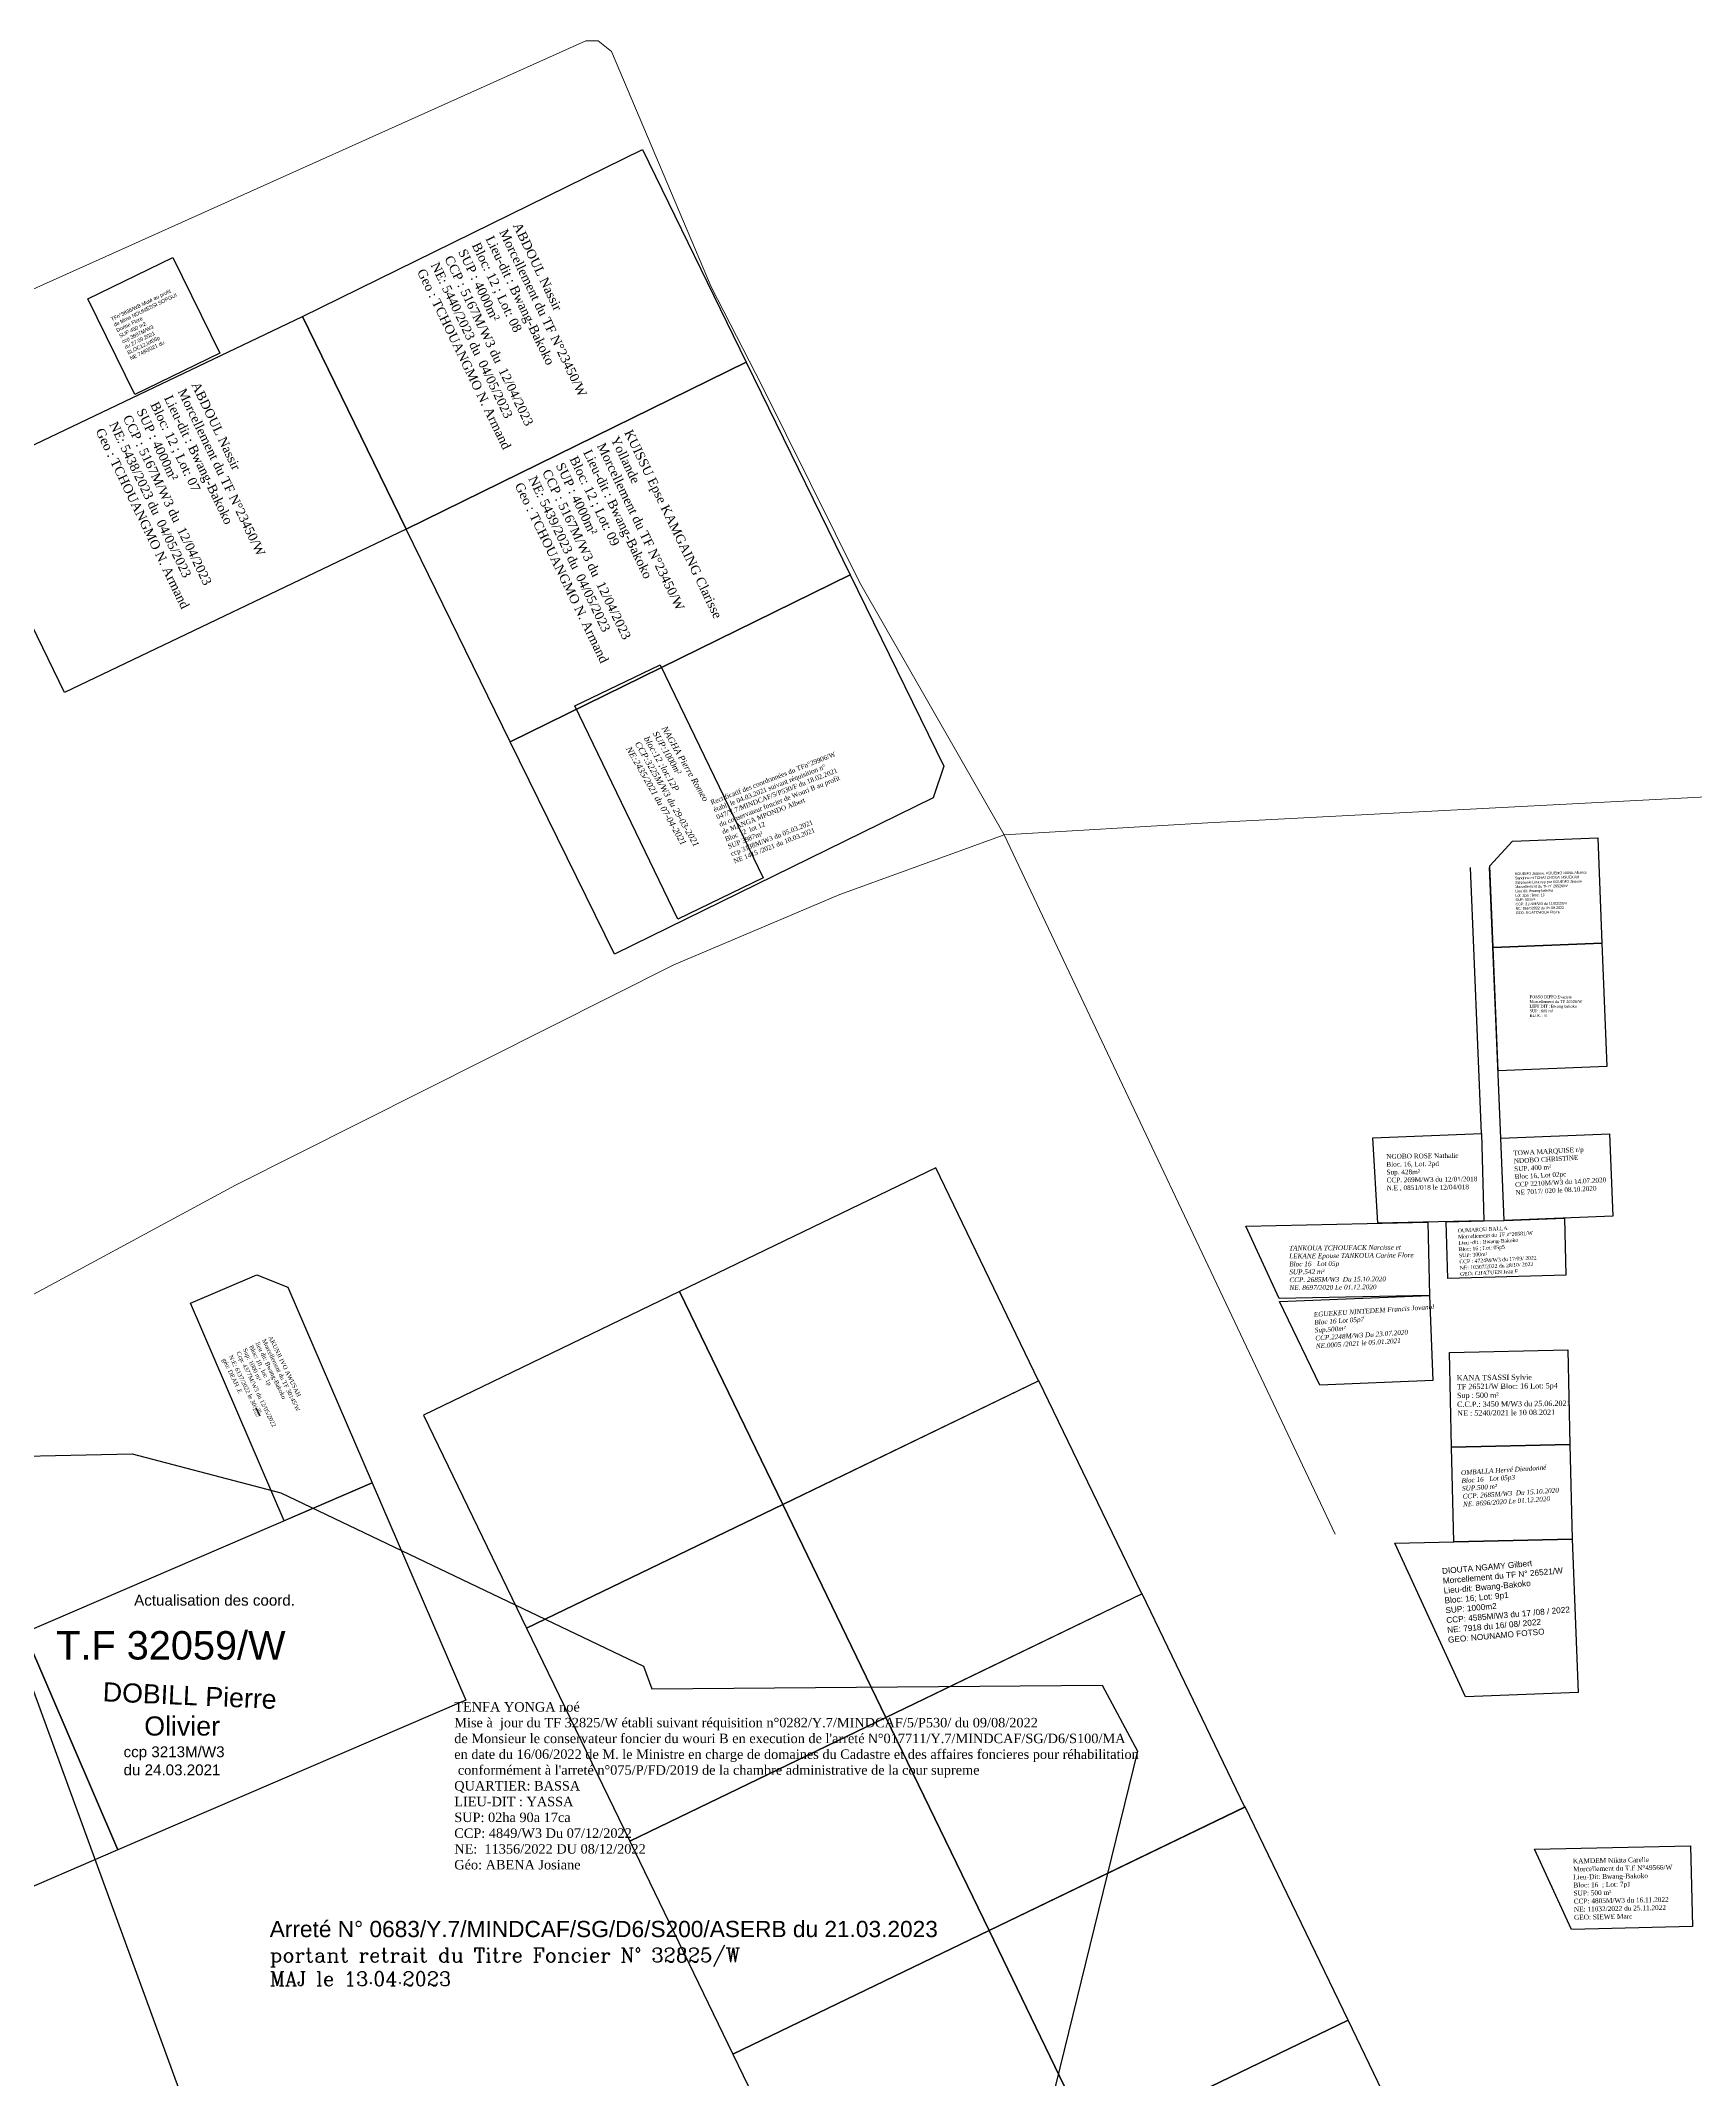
# Model space of a CAD drawing. Header units: millimetres. Extents: x 587399 to 927168, y 438565 to 1444955.
# Drawn here: x 592109 to 592458.6, y 441177.9 to 441608.4 of the extents above; entities that cross this region are included whole.
import ezdxf

# ---------------------------------------------------------------- set-up
doc = ezdxf.new("R2010")
doc.units = ezdxf.units.MM
doc.header["$LTSCALE"] = 2
for name, color, linetype in [('end maj 26 02 2021', 7, 'Continuous'), ('MAJ AOUT 2021', 7, 'Continuous'), ('MAJ AVRIL 2021', 7, 'Continuous'), ('MAJ JAN 2022', 1, 'Continuous'), ('MAJ OCT 2021', 7, 'Continuous'), ('Parcelle MAJ', 6, 'Continuous'), ('TF ANNULE-RETIRE', 6, 'Continuous')]:
    doc.layers.add(name, color=color, linetype=linetype)
doc.layers.add('MAJ APRES LE 13.01.2023', color=222, linetype='Continuous', lineweight=30)
doc.layers.add('Roads_others', color=24, linetype='Continuous', lineweight=9)
doc.styles.get("Standard").update_dxf_attribs({"font": 'arial.ttf'})
doc.styles.add('Times 1.0', font='times.ttf', dxfattribs={"width": 0.99, "height": 1})

msp = doc.modelspace()

# ---------------------------------------------------------------- linework, layer by layer
for p, q in [((592413.42, 441377.65), (592411.088, 441433.849)), ((592417.465, 441376.63), (592415.093, 441433.804))]:
    msp.add_line(p, q)
at = {"flags": 128}
for points in [[(592244.002, 441344.292), (592265.794, 441299.293), (592319.841, 441325.386), (592298.108, 441370.415)], [(592189.896, 441318.17), (592211.688, 441273.17), (592265.794, 441299.293), (592244.002, 441344.292)], [(592265.794, 441299.293), (592287.586, 441254.294), (592341.634, 441280.386), (592319.9, 441325.416)], [(592211.688, 441273.17), (592233.48, 441228.171), (592287.586, 441254.294), (592265.794, 441299.293)], [(592287.586, 441254.294), (592309.378, 441209.294), (592363.426, 441235.387), (592341.692, 441280.416)], [(592233.48, 441228.171), (592255.272, 441183.171), (592309.378, 441209.294), (592287.586, 441254.294)], [(592309.378, 441209.294), (592331.17, 441164.295), (592385.218, 441190.388), (592363.484, 441235.417)], [(592255.272, 441183.171), (592277.064, 441138.172), (592331.17, 441164.295), (592309.378, 441209.294)], [(592331.17, 441164.295), (592352.904, 441119.265), (592406.952, 441145.358), (592385.218, 441190.388)]]:
    msp.add_lwpolyline(points, close=True, dxfattribs=at)
at = {"color": 7, "lineweight": -3, "flags": 128}
msp.add_lwpolyline([(592154.695, 441347.818), (592161.266, 441345.206)], dxfattribs=at)
at = {"color": 150, "linetype": 'ByBlock', "lineweight": -3, "ltscale": 0.0014, "flags": 128}
for points in [[(592179.07, 441303.88), (592198.817, 441257.942), (592125.321, 441226.345), (592105.574, 441272.273)], [(592179.07, 441303.88), (592198.817, 441257.942), (592125.321, 441226.345), (592105.574, 441272.273)], [(592105.58, 441272.26), (592125.342, 441226.338), (592051.916, 441194.704), (592032.095, 441240.639)], [(592105.58, 441272.26), (592125.342, 441226.338), (592051.916, 441194.704), (592032.095, 441240.639)]]:
    msp.add_lwpolyline(points, close=True, dxfattribs=at)
at = {"color": 7, "flags": 128}
msp.add_lwpolyline([(592457.589, 441227.213), (592457.957, 441210.135), (592432.427, 441209.56), (592424.59, 441226.469)], close=True, dxfattribs=at)
at = {"layer": 'end maj 26 02 2021', "color": 3, "lineweight": -3, "flags": 128}
msp.add_lwpolyline([(592280, 441495.618), (592299.832, 441455.231), (592297.55, 441448.538), (592230.229, 441415.481), (592208.191, 441460.355)], close=True, dxfattribs=at)
msp.add_lwpolyline([(592280, 441495.618), (592299.832, 441455.231), (592297.55, 441448.538), (592230.229, 441415.481), (592208.191, 441460.355)], close=True, dxfattribs=at)
msp.add_lwpolyline([(592280, 441495.618), (592299.832, 441455.231), (592297.55, 441448.538), (592230.229, 441415.481), (592208.191, 441460.355)], close=True, dxfattribs=at)
msp.add_lwpolyline([(592280, 441495.618), (592299.832, 441455.231), (592297.55, 441448.538), (592230.229, 441415.481), (592208.191, 441460.355)], close=True, dxfattribs=at)
at = {"layer": 'end maj 26 02 2021', "color": 150}
msp.add_lwpolyline([(592413.42, 441377.65), (592413.92, 441359.19), (592391.54, 441358.68), (592390.44, 441376.7)], close=True, dxfattribs=at)
msp.add_lwpolyline([(592413.42, 441377.65), (592413.92, 441359.19), (592391.54, 441358.68), (592390.44, 441376.7)], close=True, dxfattribs=at)
msp.add_lwpolyline([(592413.42, 441377.65), (592413.92, 441359.19), (592391.54, 441358.68), (592390.44, 441376.7)], close=True, dxfattribs=at)
msp.add_lwpolyline([(592413.42, 441377.65), (592413.92, 441359.19), (592391.54, 441358.68), (592390.44, 441376.7)], close=True, dxfattribs=at)
at = {"layer": 'end maj 26 02 2021', "color": 150, "lineweight": -3, "flags": 128}
for points in [[(592440.446, 441377.587), (592441.166, 441360.21), (592418.186, 441359.254), (592417.465, 441376.63)], [(592440.446, 441377.587), (592441.166, 441360.21), (592418.186, 441359.254), (592417.465, 441376.63)], [(592440.446, 441377.587), (592441.166, 441360.21), (592418.186, 441359.254), (592417.465, 441376.63)], [(592440.446, 441377.587), (592441.166, 441360.21), (592418.186, 441359.254), (592417.465, 441376.63)], [(592402.414, 441343.436), (592403.134, 441325.466), (592379.274, 441324.516), (592370.724, 441342.176)], [(592402.414, 441343.436), (592403.134, 441325.466), (592379.274, 441324.516), (592370.724, 441342.176)], [(592402.414, 441343.436), (592403.134, 441325.466), (592379.274, 441324.516), (592370.724, 441342.176)], [(592402.414, 441343.436), (592403.134, 441325.466), (592379.274, 441324.516), (592370.724, 441342.176)], [(592402.414, 441343.436), (592403.134, 441325.466), (592379.274, 441324.516), (592370.724, 441342.176)], [(592402.414, 441343.436), (592403.134, 441325.466), (592379.274, 441324.516), (592370.724, 441342.176)], [(592402.414, 441343.436), (592403.134, 441325.466), (592379.274, 441324.516), (592370.724, 441342.176)], [(592402.414, 441343.436), (592403.134, 441325.466), (592379.274, 441324.516), (592370.724, 441342.176)], [(592432.099, 441311.976), (592432.574, 441291.981), (592407.554, 441291.419), (592407.105, 441311.414), (592432.099, 441311.976)], [(592432.099, 441311.976), (592432.574, 441291.981), (592407.554, 441291.419), (592407.105, 441311.414), (592432.099, 441311.976)], [(592432.099, 441311.976), (592432.574, 441291.981), (592407.554, 441291.419), (592407.105, 441311.414), (592432.099, 441311.976)], [(592432.099, 441311.976), (592432.574, 441291.981), (592407.554, 441291.419), (592407.105, 441311.414), (592432.099, 441311.976)]]:
    msp.add_lwpolyline(points, close=True, dxfattribs=at)
at = {"layer": 'end maj 26 02 2021', "color": 150, "linetype": 'ByBlock', "lineweight": -3, "ltscale": 0.0014, "flags": 128}
msp.add_lwpolyline([(592402.098, 441358.913), (592402.414, 441343.436), (592370.691, 441342.787), (592363.655, 441358.056)], close=True, dxfattribs=at)
msp.add_lwpolyline([(592402.098, 441358.913), (592402.414, 441343.436), (592370.691, 441342.787), (592363.655, 441358.056)], close=True, dxfattribs=at)
msp.add_lwpolyline([(592402.098, 441358.913), (592402.414, 441343.436), (592370.691, 441342.787), (592363.655, 441358.056)], close=True, dxfattribs=at)
msp.add_lwpolyline([(592402.098, 441358.913), (592402.414, 441343.436), (592370.691, 441342.787), (592363.655, 441358.056)], close=True, dxfattribs=at)
at = {"layer": 'end maj 26 02 2021', "color": 150, "lineweight": -3, "flags": 128}
msp.add_lwpolyline([(592402.098, 441358.913), (592402.414, 441343.437)], dxfattribs=at)
msp.add_lwpolyline([(592402.098, 441358.913), (592402.414, 441343.437)], dxfattribs=at)
msp.add_lwpolyline([(592402.098, 441358.913), (592402.414, 441343.437)], dxfattribs=at)
msp.add_lwpolyline([(592402.098, 441358.913), (592402.414, 441343.437)], dxfattribs=at)
at = {"layer": 'MAJ AOUT 2021', "flags": 128}
msp.add_lwpolyline([(592431.649, 441331.971), (592432.098, 441311.976), (592407.077, 441311.413), (592406.627, 441331.408)], close=True, dxfattribs=at)
msp.add_lwpolyline([(592431.649, 441331.971), (592432.098, 441311.976), (592407.077, 441311.413), (592406.627, 441331.408)], close=True, dxfattribs=at)
at = {"layer": 'MAJ APRES LE 13.01.2023', "lineweight": 30, "flags": 128}
for points in [[(592236.135, 441585.484), (592258.036, 441540.536), (592186.233, 441505.275), (592164.327, 441550.221)], [(592164.327, 441550.221), (592186.233, 441505.275), (592114.042, 441470.787), (592092.139, 441515.734)], [(592258.036, 441540.536), (592280, 441495.618), (592208.191, 441460.355), (592186.233, 441505.275)]]:
    msp.add_lwpolyline(points, close=True, dxfattribs=at)
at = {"layer": 'MAJ AVRIL 2021', "color": 5, "flags": 128}
msp.add_lwpolyline([(592239.862, 441476.639), (592261.642, 441431.639), (592243.632, 441422.919), (592221.852, 441467.929)], close=True, dxfattribs=at)
msp.add_lwpolyline([(592239.862, 441476.639), (592261.642, 441431.639), (592243.632, 441422.919), (592221.852, 441467.929)], close=True, dxfattribs=at)
at = {"layer": 'MAJ JAN 2022', "color": 3, "ltscale": 0.0014, "flags": 128}
msp.add_lwpolyline([(592154.695, 441347.818), (592161.266, 441345.206), (592179.073, 441303.881), (592160.474, 441295.869), (592140.69, 441341.786)], close=True, dxfattribs=at)
at = {"layer": 'MAJ OCT 2021', "lineweight": -3, "flags": 128}
msp.add_lwpolyline([(592136.967, 441562.676), (592146.857, 441542.47), (592128.885, 441533.68), (592118.996, 441553.886)], close=True, dxfattribs=at)
msp.add_lwpolyline([(592136.967, 441562.676), (592146.857, 441542.47), (592128.885, 441533.68), (592118.996, 441553.886)], close=True, dxfattribs=at)
at = {"layer": 'Parcelle MAJ', "color": 6, "lineweight": 30}
for p, q in [((592395.104, 441291.14), (592432.574, 441291.981)), ((592410.046, 441258.669), (592395.104, 441291.14)), ((592432.574, 441291.981), (592433.846, 441259.607)), ((592433.846, 441259.607), (592410.046, 441258.669))]:
    msp.add_line(p, q, dxfattribs=at)
at = {"layer": 'Parcelle MAJ', "color": 6, "lineweight": 30, "flags": 128}
for points in [[(592437.98, 441440.094), (592438.862, 441417.83), (592415.88, 441416.92), (592415.194, 441434.188), (592419.993, 441439.382)], [(592438.868, 441417.829), (592439.895, 441391.768), (592416.906, 441390.862), (592415.878, 441416.923)], [(592430.954, 441359.785), (592431.255, 441347.697), (592406.265, 441346.983), (592405.965, 441359.009), (592413.92, 441359.19), (592418.186, 441359.254)]]:
    msp.add_lwpolyline(points, close=True, dxfattribs=at)
at = {"layer": 'Roads_others'}
msp.add_line((592382.528, 441293.044), (592312.559, 441440.719), dxfattribs=at)
for points in [[(592082.424, 441544.755), (592224.174, 441608.419), (592226.772, 441608.421), (592229.605, 441606.136)], [(592229.605, 441606.136), (592250.649, 441556.455), (592261.395, 441535.617), (592281.975, 441494.083), (592312.559, 441440.719)], [(592002.872, 441287.189), (592150.191, 441366.754), (592242.756, 441413.288), (592277.878, 441428.115), (592312.559, 441440.719), (592355.576, 441443.272), (592492.099, 441450.364)]]:
    msp.add_lwpolyline(points, dxfattribs=at)
at = {"layer": 'TF ANNULE-RETIRE', "color": 251, "lineweight": 30, "flags": 128}
msp.add_lwpolyline([(592089.483, 441309.177), (592128.333, 441310.007), (592159.783, 441301.727), (592236.343, 441265.117), (592238.113, 441260.337), (592333.243, 441261.127), (592340.713, 441247.187), (592316.063, 441146.727), (592157.883, 441122.147)], close=True, dxfattribs=at)

# ---------------------------------------------------------------- texts
at = {"attachment_point": 1}
for s, insert, char_height, width, rotation in [('\\A1;KOUEMO Jeanne, KOUEMO NANA Alliance Sandrine et TCHATCHOUA NGUEKAM Stephanie Lina rep par KOUEMO Jeanne\\P{\\C1;Morcellement du TF n° 26526/W}         \\PLieu dit: Bwang-bakoko\\PLot: 2pa ; Bloc: 16                                                                \\PSUP: 500m²                                                  \\PCCP: 3159M/W3 du 11/03/2022             \\PNE: 8667/2022 du 05.09.2022                          {\\C1;GEO: NGATCHOUA Pierre}', (592420.479, 441432.773), 0.549701, 16.0571, 1.09327), ('{\\fTimes New Roman|b0|i0|c0|p18;\\C3;OUMAROU BALLA\\C256;\\P\\C1;Morcellement du TF n°26581/W\\C256;\\PLieu -dit : Bwang-Bakoko\\PBloc: 16 ; Lot: 05p5\\PSUP: 300m²\\PCCP : 4724M/W3 du 17/09/ 2022\\PNE: 10307/2022 du 28/10/ 2022\\PGEO: CHATUEN Jean F }', (592408.381, 441357.511), 0.78706, 47.17603, 3.00322), ('\\pt11,12.5,13;DIOUTA NGAMY Gilbert\\P{\\C1;Morcellement du TF N° 26521/W\\P\\ptz;\\C7;Lieu-dit: Bwang-Bakoko\\P}Bloc: 16; Lot: 9p1\\PSUP: 1000m2\\PCCP: 4585M/W3 du 17 /08 / 2022\\PNE: 7918 du 16/ 08/ 2022\\PGEO: NOUNAMO FOTSO', (592405.011, 441285.864), 1.25, 46.02574, 4.99607)]:
    msp.add_mtext(s, dxfattribs=dict(at, insert=insert, char_height=char_height, width=width, rotation=rotation))
note = msp.add_mtext_dynamic_manual_height_columns('{\\fTimes New Roman|b0|i0|c186|p18;FOSSO DIFFO Evariste  \\P\\C1;Morcellement du TF 26526/W\\C256;  \\PLIEU DIT : Bwang bakoko \\PSUP : 600 m²\\PBLOC : 8           \\P}', width=62.0824, gutter_width=12.5, heights=[4.948, 0], dxfattribs=dict(insert=(592423.584, 441406.804), char_height=0.59444, attachment_point=1))
for column, words in zip(note.columns.linked_columns, ['{\\fTimes New Roman|b0|i0|c186|p18;LOT : 02p               \\PCCP : 4687 M/W  du 30 / 10 / 2022 \\PNE :  9908 /2022  du 06/ 10 /2022\\P\\C1;Géo : DJOMEGNI Laurent }']):
    column.text = words
at = {"layer": 'end maj 26 02 2021', "color": 1, "linetype": 'ByBlock'}
msp.add_text('   T.F 32059/W', height=6, dxfattribs=at).set_placement((592105.318, 441266.548))
msp.add_text('   T.F 32059/W', height=6, dxfattribs=at).set_placement((592105.318, 441266.548))
at = {"layer": 'end maj 26 02 2021', "color": 0, "linetype": 'ByBlock'}
msp.add_text('DOBILL Pierre ', height=4.04541, rotation=357.4385, dxfattribs=at).set_placement((592122.071, 441257.734))
msp.add_text('DOBILL Pierre ', height=4.04541, rotation=357.4385, dxfattribs=at).set_placement((592122.071, 441257.734))
msp.add_text(' Olivier', height=4.0454, dxfattribs=at).set_placement((592129.33, 441250.486))
msp.add_text(' Olivier', height=4.0454, dxfattribs=at).set_placement((592129.33, 441250.486))
at = {"layer": 'end maj 26 02 2021', "linetype": 'ByBlock', "insert": (592123.732, 441549.917), "char_height": 0.78674, "width": 35.7982, "attachment_point": 1, "rotation": 25.95087}
msp.add_mtext('{\\C1;TFn°3836/WB Muté au profit\\P}de Mme NOUMESSI SOPGUI\\PDorine Flore \\PSUP 450 m2\\Pccp 3697M/W3  \\Pdu 27.09.2021\\PBLOC12,lot06p\\PNE 7480/021 du\\P ', dxfattribs=at)
msp.add_mtext('{\\C1;TFn°3836/WB Muté au profit\\P}de Mme NOUMESSI SOPGUI\\PDorine Flore \\PSUP 450 m2\\Pccp 3697M/W3  \\Pdu 27.09.2021\\PBLOC12,lot06p\\PNE 7480/021 du\\P ', dxfattribs=at)
at = {"layer": 'end maj 26 02 2021', "color": 150, "linetype": 'ByBlock', "lineweight": -3, "ltscale": 0.0014, "attachment_point": 1, "style": 'Times 1.0'}
for s, insert, char_height, width, rotation in [('{\\C1;Rectificatif des coordonnées du TFn°29906/W\\Pétabli le 04.03.2021 suivant réquisition n°\\P047/Y.7/MINDCAF/5/P530/F du 18.02.2021\\Pdu conservateur foncier de Wouri B au profit} \\Pde MANGA MPONDO Albert\\P{\\fTimes New Roman|b0|i0|c186|p18;Bloc 1}2{\\fTimes New Roman|b0|i0|c186|p18;  lot }12{\\fTimes New Roman|b0|i0|c186|p18;\\PSUP }3987{\\fTimes New Roman|b0|i0|c186|p18;m²\\Pccp }3138{\\fTimes New Roman|b0|i0|c186|p18;M/W3 du }05.03.2021\\P{\\fTimes New Roman|b0|i0|c186|p18;NE }1415{\\fTimes New Roman|b0|i0|c186|p18; /20}21{\\fTimes New Roman|b0|i0|c186|p18; du 1}0.03.2021', (592250.403, 441447.998), 1, 68.69058, 21.40493), ('{\\C1;Rectificatif des coordonnées du TFn°29906/W\\Pétabli le 04.03.2021 suivant réquisition n°\\P047/Y.7/MINDCAF/5/P530/F du 18.02.2021\\Pdu conservateur foncier de Wouri B au profit} \\Pde MANGA MPONDO Albert\\P{\\fTimes New Roman|b0|i0|c186|p18;Bloc 1}2{\\fTimes New Roman|b0|i0|c186|p18;  lot }12{\\fTimes New Roman|b0|i0|c186|p18;\\PSUP }3987{\\fTimes New Roman|b0|i0|c186|p18;m²\\Pccp }3138{\\fTimes New Roman|b0|i0|c186|p18;M/W3 du }05.03.2021\\P{\\fTimes New Roman|b0|i0|c186|p18;NE }1415{\\fTimes New Roman|b0|i0|c186|p18; /20}21{\\fTimes New Roman|b0|i0|c186|p18; du 1}0.03.2021', (592250.403, 441447.998), 1, 68.69058, 21.40493), ('{\\C1;Rectificatif des coordonnées du TFn°29906/W\\Pétabli le 04.03.2021 suivant réquisition n°\\P047/Y.7/MINDCAF/5/P530/F du 18.02.2021\\Pdu conservateur foncier de Wouri B au profit} \\Pde MANGA MPONDO Albert\\P{\\fTimes New Roman|b0|i0|c186|p18;Bloc 1}2{\\fTimes New Roman|b0|i0|c186|p18;  lot }12{\\fTimes New Roman|b0|i0|c186|p18;\\PSUP }3987{\\fTimes New Roman|b0|i0|c186|p18;m²\\Pccp }3138{\\fTimes New Roman|b0|i0|c186|p18;M/W3 du }05.03.2021\\P{\\fTimes New Roman|b0|i0|c186|p18;NE }1415{\\fTimes New Roman|b0|i0|c186|p18; /20}21{\\fTimes New Roman|b0|i0|c186|p18; du 1}0.03.2021', (592250.403, 441447.998), 1, 68.69058, 21.40493), ('{\\C1;Rectificatif des coordonnées du TFn°29906/W\\Pétabli le 04.03.2021 suivant réquisition n°\\P047/Y.7/MINDCAF/5/P530/F du 18.02.2021\\Pdu conservateur foncier de Wouri B au profit} \\Pde MANGA MPONDO Albert\\P{\\fTimes New Roman|b0|i0|c186|p18;Bloc 1}2{\\fTimes New Roman|b0|i0|c186|p18;  lot }12{\\fTimes New Roman|b0|i0|c186|p18;\\PSUP }3987{\\fTimes New Roman|b0|i0|c186|p18;m²\\Pccp }3138{\\fTimes New Roman|b0|i0|c186|p18;M/W3 du }05.03.2021\\P{\\fTimes New Roman|b0|i0|c186|p18;NE }1415{\\fTimes New Roman|b0|i0|c186|p18; /20}21{\\fTimes New Roman|b0|i0|c186|p18; du 1}0.03.2021', (592250.403, 441447.998), 1, 68.69058, 21.40493), ('{\\C256;TOWA MARQUISE r/p \\PNDOBO CHRISTINE \\PSUP. 400 m²\\PBloc 16, Lot 02pc\\PCCP 2210M/W3 du 14.07.2020\\PNE 7017/ 020 le 08.10.2020}', (592420.123, 441374.001), 1, 34.00033, 3.07436), ('{\\C256;TOWA MARQUISE r/p \\PNDOBO CHRISTINE \\PSUP. 400 m²\\PBloc 16, Lot 02pc\\PCCP 2210M/W3 du 14.07.2020\\PNE 7017/ 020 le 08.10.2020}', (592420.123, 441374.001), 1, 34.00033, 3.07436), ('{\\C256;TOWA MARQUISE r/p \\PNDOBO CHRISTINE \\PSUP. 400 m²\\PBloc 16, Lot 02pc\\PCCP 2210M/W3 du 14.07.2020\\PNE 7017/ 020 le 08.10.2020}', (592420.123, 441374.001), 1, 34.00033, 3.07436), ('{\\C256;TOWA MARQUISE r/p \\PNDOBO CHRISTINE \\PSUP. 400 m²\\PBloc 16, Lot 02pc\\PCCP 2210M/W3 du 14.07.2020\\PNE 7017/ 020 le 08.10.2020}', (592420.123, 441374.001), 1, 34.00033, 3.07436), ('\\A1;{\\C256;KAMDEM Nikita Carelle       \\P\\C1;Morcellement du T.F N°49566/W\\fTimes New Roman|b1|i0|c0|p18;\\C256;\\P\\fTimes New Roman|b0|i0|c0|p18;Lieu-Dit: Bwang-Bakoko\\P\\A0;Bloc: 16  ; Lot: 7p1\\A1;\\fTimes New Roman|b1|i0|c0|p18;\\L\\P\\A0;\\fTimes New Roman|b0|i0|c186|p18;\\lSUP\\fTimes New Roman|b0|i0|c0|p18;: 500\\fTimes New Roman|b0|i0|c186|p18; m²\\PCCP\\fTimes New Roman|b0|i0|c0|p18;:\\fTimes New Roman|b0|i0|c186|p18; \\fTimes New Roman|b0|i0|c0|p18;4805\\fTimes New Roman|b0|i0|c186|p18;M/W\\fTimes New Roman|b0|i0|c0|p18;3\\fTimes New Roman|b0|i0|c186|p18; du \\fTimes New Roman|b0|i0|c0|p18;16\\fTimes New Roman|b0|i0|c186|p18;.\\fTimes New Roman|b0|i0|c0|p18;11\\fTimes New Roman|b0|i0|c186|p18;.20\\fTimes New Roman|b0|i0|c0|p18;22\\fTimes New Roman|b0|i0|c186|p18;\\PNE\\fTimes New Roman|b0|i0|c0|p18;:\\fTimes New Roman|b0|i0|c186|p18; \\fTimes New Roman|b0|i0|c0|p18;11032/2022 du\\fTimes New Roman|b0|i0|c186|p18; \\fTimes New Roman|b0|i0|c0|p18;25\\fTimes New Roman|b0|i0|c186|p18;.\\fTimes New Roman|b0|i0|c0|p18;11\\fTimes New Roman|b0|i0|c186|p18;.202\\fTimes New Roman|b0|i0|c0|p18;2\\P\\C3;GEO: SIEWE Marc }', (592432.719, 441224.5), 1.019186, 40.97387, 1.10737)]:
    msp.add_mtext(s, dxfattribs=dict(at, insert=insert, char_height=char_height, width=width, rotation=rotation))
at = {"layer": 'end maj 26 02 2021', "insert": (592393.28, 441373.31), "char_height": 1, "attachment_point": 1, "rotation": 0.74418}
msp.add_mtext_dynamic_manual_height_columns('{\\fTimes New Roman|b0|i0|c0|p18;NGOBO ROSE Nathalie\\PBloc. 16, Lot. 2pd\\PSup. 428m²\\PCCP. 269M/W3 du 12/01/2018\\PN.E , 0851/018 le 12/04/018}', width=111.27788, gutter_width=12.5, heights=[25.399], dxfattribs=at)
msp.add_mtext_dynamic_manual_height_columns('{\\fTimes New Roman|b0|i0|c0|p18;NGOBO ROSE Nathalie\\PBloc. 16, Lot. 2pd\\PSup. 428m²\\PCCP. 269M/W3 du 12/01/2018\\PN.E , 0851/018 le 12/04/018}', width=111.27788, gutter_width=12.5, heights=[25.399], dxfattribs=at)
msp.add_mtext_dynamic_manual_height_columns('{\\fTimes New Roman|b0|i0|c0|p18;NGOBO ROSE Nathalie\\PBloc. 16, Lot. 2pd\\PSup. 428m²\\PCCP. 269M/W3 du 12/01/2018\\PN.E , 0851/018 le 12/04/018}', width=111.27788, gutter_width=12.5, heights=[25.399], dxfattribs=at)
msp.add_mtext_dynamic_manual_height_columns('{\\fTimes New Roman|b0|i0|c0|p18;NGOBO ROSE Nathalie\\PBloc. 16, Lot. 2pd\\PSup. 428m²\\PCCP. 269M/W3 du 12/01/2018\\PN.E , 0851/018 le 12/04/018}', width=111.27788, gutter_width=12.5, heights=[25.399], dxfattribs=at)
at = {"layer": 'end maj 26 02 2021', "char_height": 1, "attachment_point": 1}
for s, insert, rotation in [('{\\fTimes New Roman|b0|i1|c0|p18;TANKOUA TCHOUFACK Narcisse et \\PLEKANE Epouse TANKOUA Carine Flore\\PBloc 16   Lot 05p\\PSUP.542 m²\\PCCP. 2685M/W3  Du 15.10.2020\\PNE. 8697/2020 Le 01.12.2020}', (592372.75, 441353.911), 0.54262), ('{\\fTimes New Roman|b0|i1|c0|p18;TANKOUA TCHOUFACK Narcisse et \\PLEKANE Epouse TANKOUA Carine Flore\\PBloc 16   Lot 05p\\PSUP.542 m²\\PCCP. 2685M/W3  Du 15.10.2020\\PNE. 8697/2020 Le 01.12.2020}', (592372.75, 441353.911), 0.54262), ('{\\fTimes New Roman|b0|i1|c0|p18;TANKOUA TCHOUFACK Narcisse et \\PLEKANE Epouse TANKOUA Carine Flore\\PBloc 16   Lot 05p\\PSUP.542 m²\\PCCP. 2685M/W3  Du 15.10.2020\\PNE. 8697/2020 Le 01.12.2020}', (592372.75, 441353.911), 0.54262), ('{\\fTimes New Roman|b0|i1|c0|p18;TANKOUA TCHOUFACK Narcisse et \\PLEKANE Epouse TANKOUA Carine Flore\\PBloc 16   Lot 05p\\PSUP.542 m²\\PCCP. 2685M/W3  Du 15.10.2020\\PNE. 8697/2020 Le 01.12.2020}', (592372.75, 441353.911), 0.54262), ('{\\fTimes New Roman|b0|i1|c0|p18;\\C7;EGUEKEU NINTEDEM Francis Jovanol\\PBloc 16 Lot 05p7\\PSup.500m²\\PCCP.2248M/W3 Du 23.07.2020\\PNE.0005 /2021 le 05.01.2021}', (592377.941, 441339.917), 3.711), ('{\\fTimes New Roman|b0|i1|c0|p18;\\C7;EGUEKEU NINTEDEM Francis Jovanol\\PBloc 16 Lot 05p7\\PSup.500m²\\PCCP.2248M/W3 Du 23.07.2020\\PNE.0005 /2021 le 05.01.2021}', (592377.941, 441339.917), 3.711), ('{\\fTimes New Roman|b0|i1|c0|p18;\\C7;EGUEKEU NINTEDEM Francis Jovanol\\PBloc 16 Lot 05p7\\PSup.500m²\\PCCP.2248M/W3 Du 23.07.2020\\PNE.0005 /2021 le 05.01.2021}', (592377.941, 441339.917), 3.711), ('{\\fTimes New Roman|b0|i1|c0|p18;\\C7;EGUEKEU NINTEDEM Francis Jovanol\\PBloc 16 Lot 05p7\\PSup.500m²\\PCCP.2248M/W3 Du 23.07.2020\\PNE.0005 /2021 le 05.01.2021}', (592377.941, 441339.917), 3.711), ('{\\fTimes New Roman|b0|i1|c0|p18;OMBALLA Hervé Dieudonné\\PBloc 16   Lot 05p3\\PSUP.500 m²\\PCCP. 2685M/W3  Du 15.10.2020\\PNE. 8696/2020 Le 01.12.2020}', (592409.044, 441306.489), 3.711), ('{\\fTimes New Roman|b0|i1|c0|p18;OMBALLA Hervé Dieudonné\\PBloc 16   Lot 05p3\\PSUP.500 m²\\PCCP. 2685M/W3  Du 15.10.2020\\PNE. 8696/2020 Le 01.12.2020}', (592409.044, 441306.489), 3.711), ('{\\fTimes New Roman|b0|i1|c0|p18;OMBALLA Hervé Dieudonné\\PBloc 16   Lot 05p3\\PSUP.500 m²\\PCCP. 2685M/W3  Du 15.10.2020\\PNE. 8696/2020 Le 01.12.2020}', (592409.044, 441306.489), 3.711), ('{\\fTimes New Roman|b0|i1|c0|p18;OMBALLA Hervé Dieudonné\\PBloc 16   Lot 05p3\\PSUP.500 m²\\PCCP. 2685M/W3  Du 15.10.2020\\PNE. 8696/2020 Le 01.12.2020}', (592409.044, 441306.489), 3.711)]:
    msp.add_mtext(s, dxfattribs=dict(at, insert=insert, rotation=rotation))
at = {"layer": 'end maj 26 02 2021', "color": 3, "insert": (592157.896, 441335.023), "char_height": 0.9, "attachment_point": 1, "rotation": 295.83913}
msp.add_mtext_dynamic_manual_height_columns('\\A1;{\\fTimes New Roman|b0|i0|c0|p18;AKUNJI IVO AWUSAH\\PMorcellement du TF 30145/W\\Plieu dit: Bwang-Bakoko\\PBloc: 10 , lot: 1p\\PSup: 1000 m²\\PCcp: 4377M/W3 du 12/05/2022\\PN:E: 6137/2022 le 30/\\H0.7x;\\S05/2022;\\H1.429x;\\Pgéo: DEAH .E}', width=82.09876, gutter_width=12.5, heights=[33.231], dxfattribs=at)
at = {"layer": 'end maj 26 02 2021', "color": 0, "linetype": 'ByBlock', "char_height": 2.29068, "width": 52.52693, "attachment_point": 1}
for s, insert in [('{\\C7;Actualisation des coord.}', (592128.766, 441280.215)), ('{\\C7;Actualisation des coord.}', (592128.766, 441280.215)), ('{\\C7;ccp 3213M/W3\\Pdu 24.03.2021}', (592126.532, 441248.208)), ('{\\C7;ccp 3213M/W3\\Pdu 24.03.2021}', (592126.532, 441248.208))]:
    msp.add_mtext(s, dxfattribs=dict(at, insert=insert))
at = {"layer": 'MAJ AOUT 2021', "insert": (592408.185, 441326.602), "char_height": 1.1198, "attachment_point": 1, "rotation": 0.5947}
msp.add_mtext_dynamic_manual_height_columns('{\\fTimes New Roman|b0|i0|c0|p18;KANA TSASSI Sylvie \\PTF 26521/W Bloc: 16 Lot: 5p4\\PSup : 500 m²\\PC.C.P.: 3450 M/W3 du 25.06.2021\\PNE : 5240/2021 le 10 08.2021}', width=22.9783, gutter_width=12.5, heights=[0], dxfattribs=at)
msp.add_mtext_dynamic_manual_height_columns('{\\fTimes New Roman|b0|i0|c0|p18;KANA TSASSI Sylvie \\PTF 26521/W Bloc: 16 Lot: 5p4\\PSup : 500 m²\\PC.C.P.: 3450 M/W3 du 25.06.2021\\PNE : 5240/2021 le 10 08.2021}', width=22.9783, gutter_width=12.5, heights=[0], dxfattribs=at)
at = {"layer": 'MAJ APRES LE 13.01.2023', "lineweight": 30, "char_height": 1.92677, "width": 48.43121, "attachment_point": 1, "rotation": 295.76276}
for s, insert in [('{\\fTimes New Roman|b0|i0|c0|p18;ABDOUL Nassir \\P\\C1;Morcellement du TF N°23450/W\\P\\C256;Lieu-dit : Bwang-Bakoko\\PBloc: 12 ; Lot: 08\\PSUP : 4000m²\\PCCP : 5167M/W3 du  12/04/2023\\PNE: 5440/2023 du  04/05/2023\\P\\C1;Geo : TCHOUANGMO N. Armand}', (592210.48, 441570.283)), ('{\\fTimes New Roman|b0|i0|c0|p18;ABDOUL Nassir \\P\\C1;Morcellement du TF N°23450/W\\P\\C256;Lieu-dit : Bwang-Bakoko\\PBloc: 12 ; Lot: 07\\PSUP : 4000m²\\PCCP : 5167M/W3 du  12/04/2023\\PNE: 5438/2023 du  04/05/2023\\P\\C1;Geo : TCHOUANGMO N. Armand}', (592142.548, 441536.626)), ('{\\fTimes New Roman|b0|i0|c0|p18;KUISSU Epse KAMGAING Clarisse Yollande \\P\\C1;Morcellement du TF N°23450/W\\P\\C256;Lieu-dit : Bwang-Bakoko\\PBloc: 12 ; Lot: 09\\PSUP : 4000m²\\PCCP : 5167M/W3 du  12/04/2023\\PNE: 5439/2023 du  04/05/2023\\P\\C1;Geo : TCHOUANGMO N. Armand}', (592234.008, 441526.548))]:
    msp.add_mtext(s, dxfattribs=dict(at, insert=insert))
at = {"layer": 'MAJ AVRIL 2021', "insert": (592241.258, 441463.86), "char_height": 1.3, "width": 24.49767, "attachment_point": 1, "rotation": 299.88622}
msp.add_mtext('\\A1;{\\fTimes New Roman|b0|i1|c0|p18;\\C7;NAGHA Pierre Romeo\\PSUP:1000m²\\Pbloc:12 ;lot:12P\\PCCP:3225M/W3 du 29-03-2021\\PNE:2435/2021 du 07-04-2021}', dxfattribs=at)
msp.add_mtext('\\A1;{\\fTimes New Roman|b0|i1|c0|p18;\\C7;NAGHA Pierre Romeo\\PSUP:1000m²\\Pbloc:12 ;lot:12P\\PCCP:3225M/W3 du 29-03-2021\\PNE:2435/2021 du 07-04-2021}', dxfattribs=at)
at = {"layer": 'TF ANNULE-RETIRE', "color": 251, "lineweight": 30, "width": 166.25934, "attachment_point": 1}
for s, insert, char_height in [("{\\fTimes New Roman|b0|i0|c186|p18;TENFA YONGA noé\\PMise à  jour du TF 32825/W établi suivant réquisition n°0282/Y.7/MINDCAF/5/P530/ du 09/08/2022 }\\P{\\fTimes New Roman|b0|i0|c186|p18;de Monsieur le conservateur foncier du wouri B en execution de l'arreté} N{\\fTimes New Roman|b0|i0|c186|p18;°017711/Y.7/MINDCAF/SG/D6/S100/MA }\\P{\\fTimes New Roman|b0|i0|c186|p18;en date du 16/06/2022 de M. le Ministre en charge de domaines du Cadastre et des affaires foncieres pour réhabilitation}\\P{\\fTimes New Roman|b0|i0|c186|p18; conformément à l'arreté n°075/P/FD/2019 de la chambre administrative de la cour supreme \\PQUARTIER: BASSA\\PLIEU-DIT : YASSA\\PSUP: 02ha 90a 17ca\\PCCP: 4849/W3 Du 07/12/2022\\PNE:  11356/2022 DU 08/12/2022\\PGéo: ABENA Josiane}", (592196.395, 441257.556), 2), ('{\\H1.143x;Arreté N° 0683/Y.7/MINDCAF/SG/D6/S200/ASERB du 21.03.2023\\Fromanc|c0;\\H0.875x;\\C1; \\Pportant retrait du Titre Foncier N° 32825/W\\PMAJ le 13.04.2023}', (592157.405, 441211.344), 3)]:
    msp.add_mtext(s, dxfattribs=dict(at, insert=insert, char_height=char_height))

doc.saveas('drawing.dxf')
